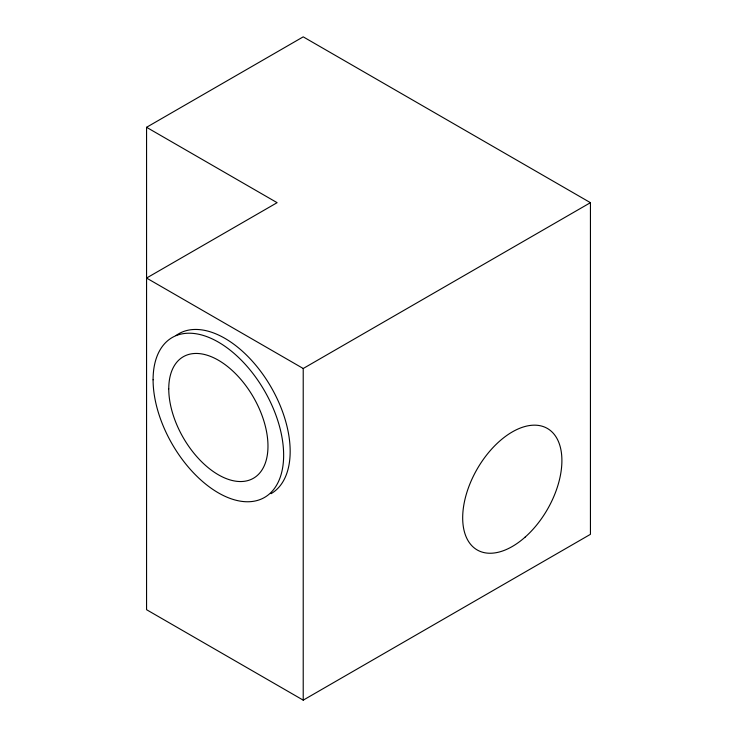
<?xml version="1.0" encoding="UTF-8"?>
<svg xmlns="http://www.w3.org/2000/svg" width="737" height="737" viewBox="0 0 737 737"><rect width="100%" height="100%" fill="white"/><g stroke="black" fill="none" stroke-linecap="round" stroke-linejoin="round"><path stroke-width="1.11" d="M146.562 127.298L303.22 36.85L590.438 202.675L590.438 534.325L303.22 700.15L146.562 609.702L146.562 127.298L277.112 202.675L146.562 278.052L303.22 368.5L590.438 202.675M303.22 368.5L303.22 700.15M176.042 335.519A92.318 53.294 60 0 1 269.641 384.686A92.318 53.294 60 0 1 271.05 493.67M525.131 537.126A70.162 40.507 -60 0 0 547.37 428.446A70.162 40.507 -60 0 0 464.374 502.044A70.162 40.507 -60 0 0 525.131 537.126M153.084 379.804A92.318 53.294 60 0 0 251.004 501.611A92.318 53.294 60 0 0 251.004 371.061A92.318 53.294 60 0 0 153.084 379.804M168.755 388.85A70.162 40.507 60 0 0 243.164 481.427A70.162 40.507 60 0 0 243.164 382.199A70.162 40.507 60 0 0 168.755 388.85"/></g></svg>
